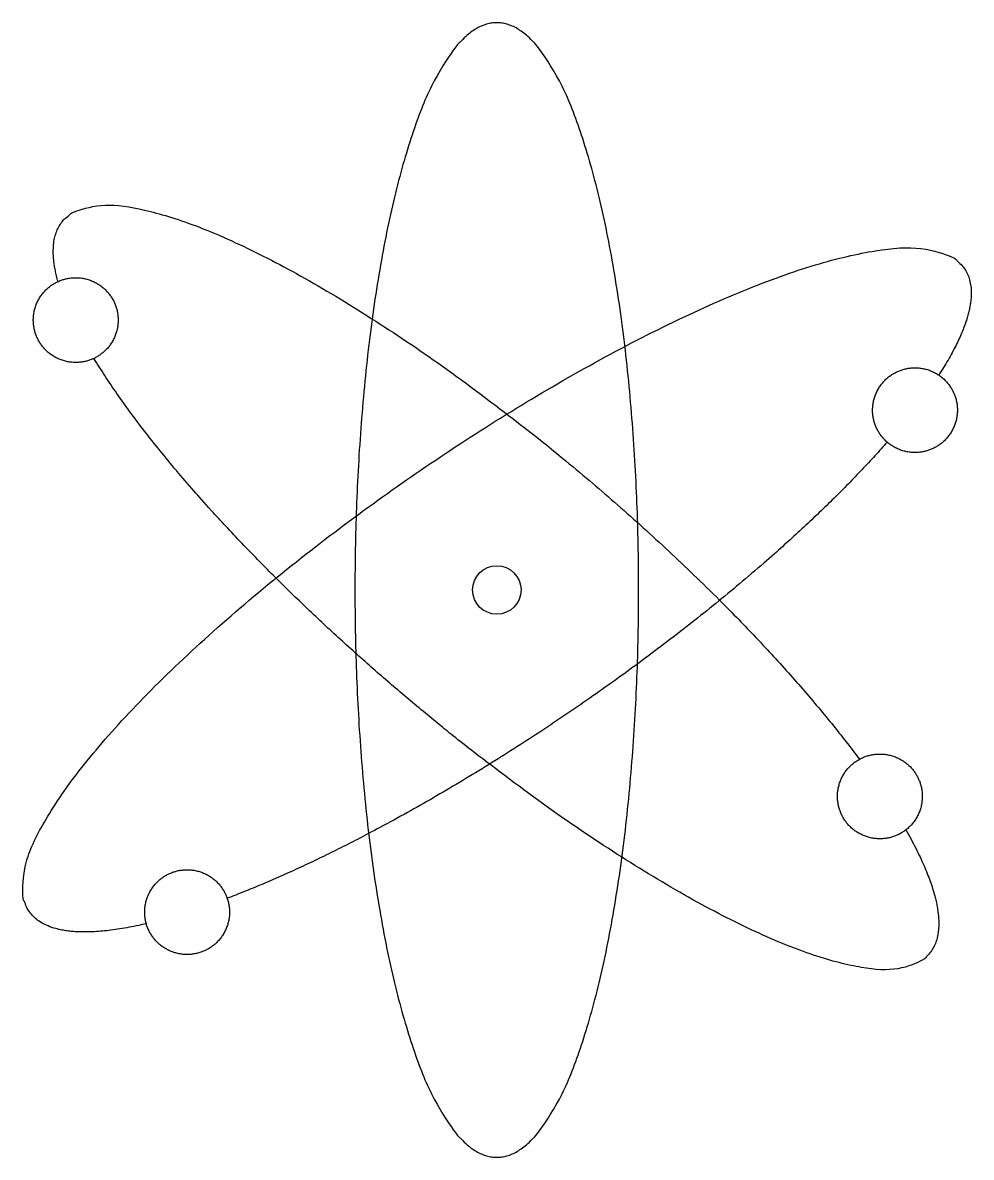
# Model space of a CAD drawing. Header units: inches. Extents: x -2.44 to 2.45, y -2.94 to 2.92.
import ezdxf

# ---------------------------------------------------------------- set-up
doc = ezdxf.new("R2010")
doc.units = ezdxf.units.IN
doc.header["$MEASUREMENT"] = 0
doc.layers.add('Default', color=18, linetype='Continuous', true_color=0x000000)

msp = doc.modelspace()

# ---------------------------------------------------------------- linework, layer by layer
at = {"layer": 'Default'}
msp.add_circle((0.0026, -0.0088), 0.125, dxfattribs=at)
for points, weights, knots in [([(0.0026, 2.9174), (0.7342, 2.9174), (0.7342, -0.0088), (0.7342, -2.9351), (0.0026, -2.9351), (-0.729, -2.9351), (-0.729, -0.0088), (-0.729, 2.9174), (0.0026, 2.9174)], [1, 0.707106781187, 1, 0.707106781187, 1, 0.707106781187, 1, 0.707106781187, 1], [0, 0, 0, 1.570796, 1.570796, 3.141593, 3.141593, 4.712389, 4.712389, 6.283185, 6.283185, 6.283185]), ([(-2.26, 1.5821), (-2.3201, 1.7945), (-2.2352, 1.8948), (-1.7627, 2.4533), (0.4712, 0.5631), (1.3556, -0.1853), (1.8723, -0.8822)], [0.894224027949, 0.930729014615, 1, 0.707106781187, 1, 0.859115991513, 0.853764679398], [5.911683, 5.911683, 5.911683, 6.283185, 6.283185, 7.853982, 7.853982, 8.609547, 8.609547, 8.609547]), ([(-1.8048, -1.7301), (-2.2875, -1.8431), (-2.4088, -1.6667), (-2.8232, -1.0638), (-0.4119, 0.594), (1.9995, 2.2518), (2.414, 1.649), (2.5292, 1.4814), (2.2818, 1.0999)], [0.863583124812, 0.891878585565, 1, 0.707106781187, 1, 0.707106781187, 1, 0.896727687336, 0.866281714634], [2.561734, 2.561734, 2.561734, 3.141593, 3.141593, 4.712389, 4.712389, 6.283185, 6.283185, 6.837038, 6.837038, 6.837038]), ([(-2.0709, 1.1878), (-1.8753, 1.2856), (-1.9731, 1.4812), (-2.0709, 1.6768), (-2.2666, 1.579), (-2.4622, 1.4812), (-2.3644, 1.2856), (-2.2666, 1.09), (-2.0709, 1.1878)], [1, 0.707106781187, 1, 0.707106781187, 1, 0.707106781187, 1, 0.707106781187, 1], [0, 0, 0, 0.1173973, 0.1173973, 0.2347946, 0.2347946, 0.352192, 0.352192, 0.4695893, 0.4695893, 0.4695893]), ([(2.1125, -1.246), (2.3777, -1.7141), (2.2325, -1.8856), (1.76, -2.4441), (-0.4739, -0.5539), (-1.5947, 0.3945), (-2.0746, 1.186)], [0.861243665725, 0.887112513324, 1, 0.707106781187, 1, 0.827941752018, 0.858032538545], [2.536173, 2.536173, 2.536173, 3.141593, 3.141593, 4.712389, 4.712389, 5.635143, 5.635143, 5.635143]), ([(2.257, 0.7232), (2.4526, 0.821), (2.3548, 1.0166), (2.257, 1.2122), (2.0614, 1.1144), (1.8658, 1.0166), (1.9636, 0.821), (2.0614, 0.6254), (2.257, 0.7232)], [1, 0.707106781187, 1, 0.707106781187, 1, 0.707106781187, 1, 0.707106781187, 1], [0, 0, 0, 0.1173973, 0.1173973, 0.2347946, 0.2347946, 0.352192, 0.352192, 0.4695893, 0.4695893, 0.4695893]), ([(2.0155, 0.7539), (1.4308, 0.0853), (0.4171, -0.6117), (-0.5665, -1.2879), (-1.3876, -1.5992)], [0.853577047268, 0.85169209002, 1, 0.855474749856, 0.853578598561], [7.058601, 7.058601, 7.058601, 7.853982, 7.853982, 8.629075, 8.629075, 8.629075]), ([(2.0759, -1.2692), (2.2715, -1.1714), (2.1737, -0.9757), (2.0759, -0.7801), (1.8803, -0.8779), (1.6847, -0.9757), (1.7825, -1.1714), (1.8803, -1.367), (2.0759, -1.2692)], [1, 0.707106781187, 1, 0.707106781187, 1, 0.707106781187, 1, 0.707106781187, 1], [0, 0, 0, 0.1173973, 0.1173973, 0.2347946, 0.2347946, 0.352192, 0.352192, 0.4695893, 0.4695893, 0.4695893]), ([(-1.4966, -1.8661), (-1.301, -1.7683), (-1.3988, -1.5727), (-1.4966, -1.3771), (-1.6922, -1.4749), (-1.8878, -1.5727), (-1.79, -1.7683), (-1.6922, -1.9639), (-1.4966, -1.8661)], [1, 0.707106781187, 1, 0.707106781187, 1, 0.707106781187, 1, 0.707106781187, 1], [0, 0, 0, 0.1173973, 0.1173973, 0.2347946, 0.2347946, 0.352192, 0.352192, 0.4695893, 0.4695893, 0.4695893])]:
    msp.add_rational_spline(points, weights, degree=2, knots=knots, dxfattribs=at)

doc.saveas('drawing.dxf')
